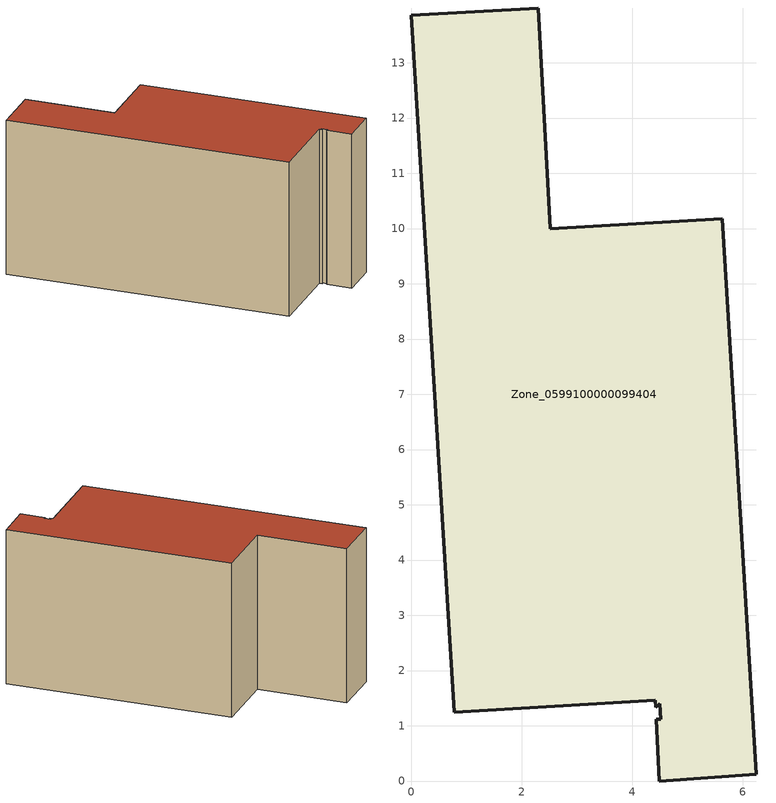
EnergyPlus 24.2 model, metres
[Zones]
Zone_0599100000099404
 floor ground (C_G): 4.43,1.33 4.42,1.46 0.78,1.24 0,13.86 2.3,13.99 2.52,9.99 5.63,10.18 6.25,0.12 4.49,0 4.44,1.12 4.51,1.11 4.5,1.4 z0
 wall outside (C_F): 2.3,13.99 0,13.86 0.78,1.24 4.42,1.46 4.43,1.33 4.5,1.4 4.51,1.11 4.44,1.12 4.49,0 6.25,0.12 5.63,10.18 2.52,9.99 2.3,13.99 z0:7.06
 roof outside (C_R): 4.42,1.46 4.43,1.33 4.5,1.4 4.51,1.11 4.44,1.12 4.49,0 6.25,0.12 5.63,10.18 2.52,9.99 2.3,13.99 0,13.86 0.78,1.24 z7.06
[BUILDING]
Pand.0599100000099404: North Axis=0; Terrain=City; Loads Convergence Tolerance Value=0.04; Temperature Convergence Tolerance Value=0.4; Solar Distribution=FullExterior; Maximum Number of Warmup Days=25; Minimum Number of Warmup Days=1
[Site:Location]
Rotterdam.The.Hague.AP_ZH_NLD Design_Conditions: Latitude=51.96; Longitude=4.45; Time Zone=1; Elevation=-4.5
[SITE:GROUNDTEMPERATURE:BUILDINGSURFACE]
18, 18, 18, 18, 18, 18, 18, 18, 18, 18, 18, 18
[MATERIAL] Thermal Absorptance=0.9; Solar Absorptance=0.7; Visible Absorptance=0.7
Name | Roughness | Thickness | Conductivity | Density | Specific Heat
G.TI.1975-1991 | MediumSmooth | 0.15 | 0.288461 | 540 | 1210
F.TI.1975-1991 | Rough | 0.3 | 0.230769 | 1920 | 840
R.TI.1975-1991 | MediumRough | 0.2 | 0.153846 | 1500 | 1000
[CONSTRUCTION]
C_G: G.TI.1975-1991
C_F: F.TI.1975-1991
C_R: R.TI.1975-1991
[ZONE]
Zone_0599100000099404: Type=1; Multiplier=1; Ceiling Height=Autocalculate; Volume=Autocalculate; Floor Area=autocalculate; Part of Total Floor Area=Yes
[ZONEINFILTRATION:DESIGNFLOWRATE]
Infil_Zone_0599100000099404: Zone or ZoneList or Space or SpaceList=Zone_0599100000099404; Schedule=AlwaysOn; Design Flow Rate Calculation Method=Flow/Area; Flow Rate per Floor Area=0.003; Constant Term Coefficient=1; Temperature Term Coefficient=0; Velocity Term Coefficient=0; Velocity Squared Term Coefficient=0
[HVACTEMPLATE:ZONE:IDEALLOADSAIRSYSTEM]
Zone_0599100000099404: Maximum Heating Supply Air Temperature=50; Minimum Cooling Supply Air Temperature=13; Maximum Heating Supply Air Humidity Ratio=0.0156; Minimum Cooling Supply Air Humidity Ratio=0.0077; Heating Limit=NoLimit; Cooling Limit=NoLimit; Dehumidification Control Type=ConstantSensibleHeatRatio; Cooling Sensible Heat Ratio=0.7; Dehumidification Setpoint=60; Humidification Control Type=None; Humidification Setpoint=30; Outdoor Air Method=None; Outdoor Air Flow Rate per Person=0.00944; Outdoor Air Flow Rate per Zone Floor Area=0; Outdoor Air Flow Rate per Zone=0; Demand Controlled Ventilation Type=None; Outdoor Air Economizer Type=NoEconomizer; Heat Recovery Type=None; Sensible Heat Recovery Effectiveness=0.7; Latent Heat Recovery Effectiveness=0.65
[ZONECONTROL:THERMOSTAT]
ThermostatControl_Zone_0599100000099404: Zone or ZoneList=Zone_0599100000099404; Control Type Schedule=DualSetpointControlType; Control 1=Thermostat_Zone_0599100000099404; Temperature Difference Between Cutout And Setpoint=0
[THERMOSTATSETPOINT:DUALSETPOINT]
Thermostat_Zone_0599100000099404: Heating Setpoint Temperature Schedule=HeatingSetpoint_Zone_0599100000099404; Cooling Setpoint Temperature Schedule=CoolingSetpoint_Zone_0599100000099404
[SCHEDULE:COMPACT]
HeatingSetpoint_Zone_0599100000099404: Through: 12/31, For: AllDays, Until: 24:00, 21
CoolingSetpoint_Zone_0599100000099404: Through: 12/31, For: AllDays, Until: 24:00, 24
DualSetpointControlType: Through: 12/31, For: AllDays, Until: 24:00, 4
AlwaysOn: Through: 12/31, For: AllDays, Until: 24:00, 1
